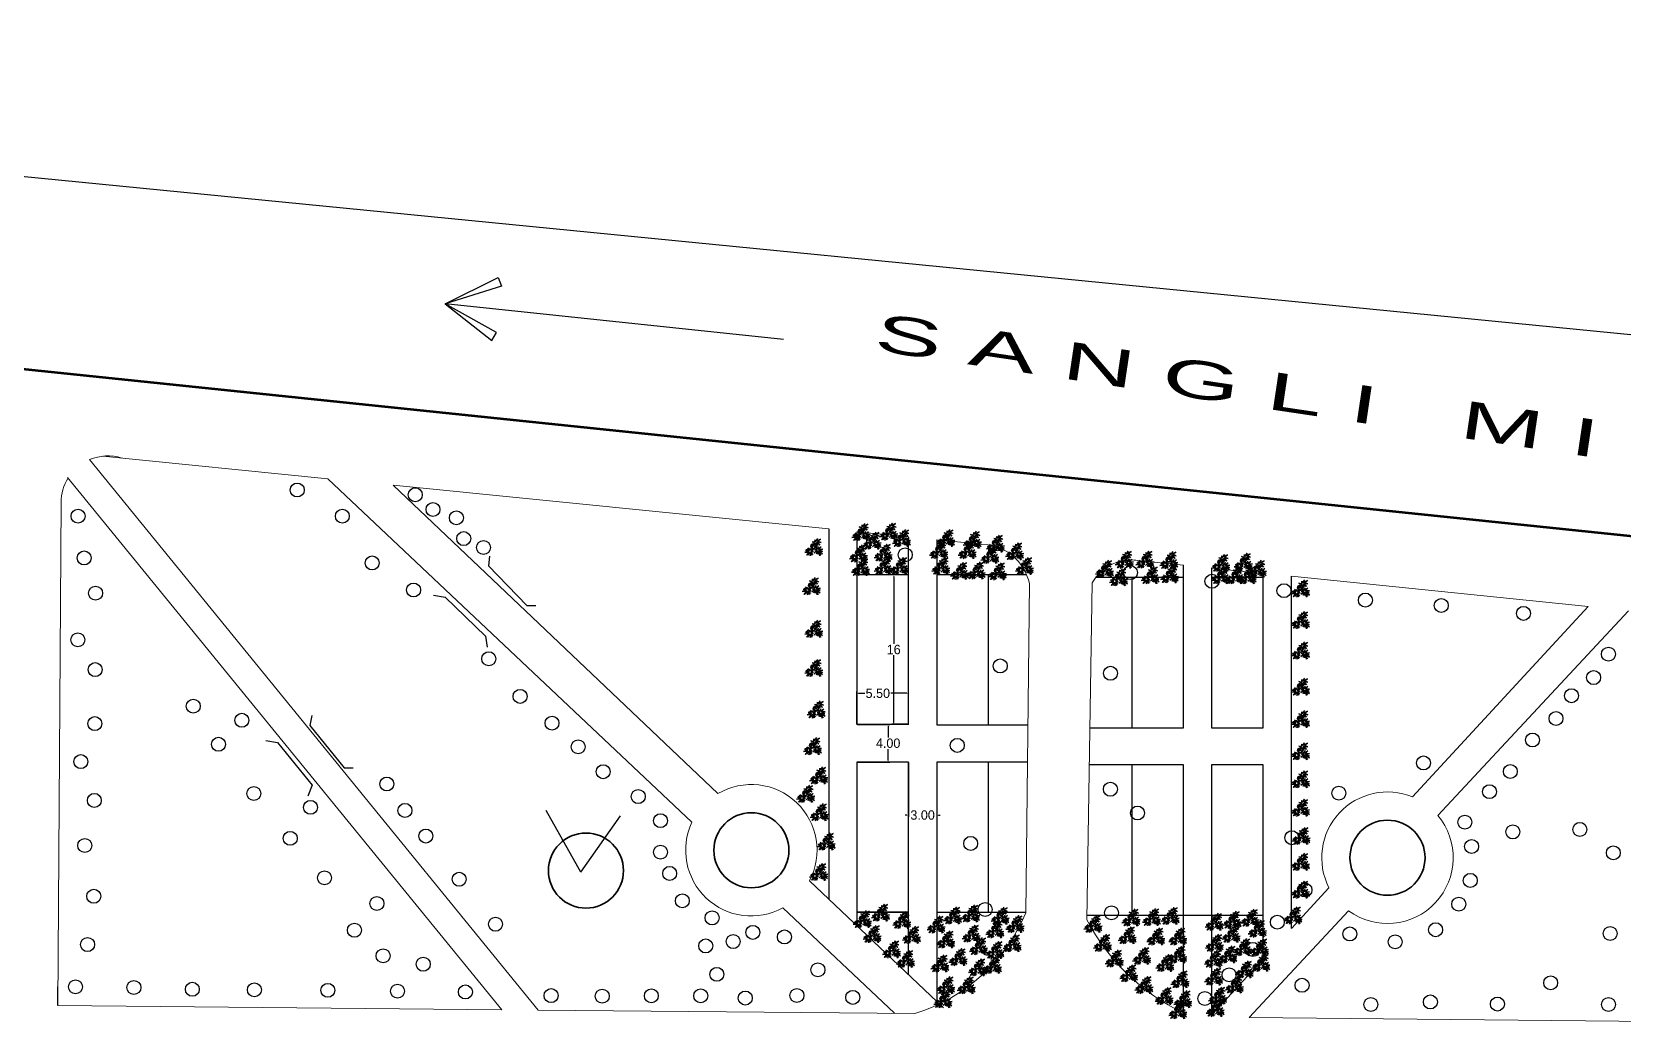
# Model space of a CAD drawing. Header units: millimetres. Extents: x -47 to 2833, y -462 to 688.
# Drawn here: x 1772.5 to 1942, y -162 to -56 of the extents above; entities that cross this region are included whole.
import ezdxf

# ---------------------------------------------------------------- set-up
doc = ezdxf.new("R2010")
doc.units = ezdxf.units.MM
doc.header["$LTSCALE"] = 0.1
doc.header["$MEASUREMENT"] = 0
doc.layers.add('BOUNDRY', color=140, linetype='Continuous', lineweight=18)
doc.layers.add('BUILT UP', color=1, linetype='Continuous', lineweight=35)
for name, color, linetype in [('H1', 254, 'Continuous'), ('LSTREEDC', 64, 'Continuous'), ('TREE', 92, 'Continuous'), ('TXT', 7, 'Continuous')]:
    doc.layers.add(name, color=color, linetype=linetype)
doc.styles.get("Standard").update_dxf_attribs({"font": 'GOTHIC.TTF'})
doc.dimstyles.get("Standard").update_dxf_attribs({"dimtxt": 0.18, "dimasz": 0.18, "dimexe": 0.18, "dimexo": 0.0625, "dimgap": 0.09, "dimtad": 0, "dimtih": 1, "dimtoh": 1, "dimdec": 4, "dimzin": 0, "dimdsep": 46, "dimtxsty": 'Standard', "dimcen": 0.09, "dimadec": 0, "dimazin": 0, "dimtfac": 1, "dimtdec": 4, "dimtofl": 0, "dimtmove": 0, "dimatfit": 3, "dimfxl": 1, "dimtolj": 1, "dimtzin": 0, "dimarcsym": 0})

# ---------------------------------------------------------------- blocks, each defined once
blk = doc.blocks.new('*D53')
at = {"layer": 'TXT', "color": 0, "lineweight": -2, "transparency": 16777216}
for p, q in [((1860.47, -129.73), (1863.91, -129.73)), ((1863.73, -129.91), (1863.73, -131.12)), ((1860.47, -133.73), (1863.91, -133.73)), ((1863.73, -133.55), (1863.73, -132.35))]:
    blk.add_line(p, q, dxfattribs=at)
at = {"layer": 'TXT', "color": 0, "transparency": 16777216}
for points in [[(1863.7, -129.91), (1863.76, -129.91), (1863.73, -129.73)], [(1863.7, -133.55), (1863.76, -133.55), (1863.73, -133.73)]]:
    blk.add_solid(points, dxfattribs=at)
at = {"layer": 'TXT', "color": 0, "transparency": 16777216, "insert": (1863.73, -131.73), "char_height": 1, "attachment_point": 5}
blk.add_mtext('\\A1;4.00', dxfattribs=at)
blk = doc.blocks.new('*D54')
at = {"layer": 'TXT', "color": 0, "lineweight": -2, "transparency": 16777216}
for p, q in [((1865.9, -133.79), (1865.9, -139.56)), ((1868.9, -133.79), (1868.9, -139.56)), ((1865.72, -139.38), (1865.54, -139.38)), ((1869.08, -139.38), (1869.26, -139.38))]:
    blk.add_line(p, q, dxfattribs=at)
at = {"layer": 'TXT', "color": 0, "transparency": 16777216}
for points in [[(1865.72, -139.35), (1865.72, -139.41), (1865.9, -139.38)], [(1869.08, -139.35), (1869.08, -139.41), (1868.9, -139.38)]]:
    blk.add_solid(points, dxfattribs=at)
at = {"layer": 'TXT', "color": 0, "transparency": 16777216, "insert": (1867.4, -139.38), "char_height": 1, "attachment_point": 5}
blk.add_mtext('\\A1;3.00', dxfattribs=at)
blk = doc.blocks.new('*D55')
at = {"layer": 'TXT', "color": 0, "lineweight": -2, "transparency": 16777216}
for p, q in [((1860.4, -129.67), (1860.4, -126.23)), ((1860.58, -126.41), (1861.24, -126.41)), ((1865.72, -126.41), (1864.02, -126.41)), ((1865.9, -129.71), (1865.9, -126.23))]:
    blk.add_line(p, q, dxfattribs=at)
at = {"layer": 'TXT', "color": 0, "transparency": 16777216}
for points in [[(1860.58, -126.38), (1860.58, -126.44), (1860.4, -126.41)], [(1865.72, -126.38), (1865.72, -126.44), (1865.9, -126.41)]]:
    blk.add_solid(points, dxfattribs=at)
at = {"layer": 'TXT', "color": 0, "transparency": 16777216, "insert": (1862.63, -126.41), "char_height": 1, "attachment_point": 5}
blk.add_mtext('\\A1;5.50', dxfattribs=at)
blk = doc.blocks.new('*D56')
at = {"layer": 'TXT', "color": 0, "lineweight": -2, "transparency": 16777216}
for p, q in [((1865.84, -113.78), (1864.14, -113.78)), ((1864.32, -113.96), (1864.32, -121.13)), ((1864.32, -129.53), (1864.32, -122.36)), ((1865.84, -129.71), (1864.14, -129.71))]:
    blk.add_line(p, q, dxfattribs=at)
at = {"layer": 'TXT', "color": 0, "transparency": 16777216}
for points in [[(1864.29, -113.96), (1864.35, -113.96), (1864.32, -113.78)], [(1864.29, -129.53), (1864.35, -129.53), (1864.32, -129.71)]]:
    blk.add_solid(points, dxfattribs=at)
at = {"layer": 'TXT', "color": 0, "transparency": 16777216, "insert": (1864.32, -121.75), "char_height": 1, "attachment_point": 5}
blk.add_mtext('\\A1;16', dxfattribs=at)
blk = doc.blocks.new('Plant6')
blk.add_lwpolyline([(-1.63, -0.22), (-1.63, -0.22), (-1, -0.08), (-1.5, -0.04), (-1.09, 0.01), (-1.42, 0.25), (-1.25, 0.23), (-0.93, 0.01), (-1.24, 0.45), (-1.01, 0.19), (-0.93, 0.17), (-1.05, 0.51), (-0.86, 0.14), (-0.67, 0.38), (-0.84, 0.08), (-0.37, 0.21), (-0.78, 0.05), (0.06, -0.14), (-0.12, 0.66), (-0.39, 0.4), (-0.17, 0.69), (-0.78, 0.55), (-0.32, 0.71), (-0.73, 0.89), (-0.22, 0.81), (-0.68, 1.1), (-0.19, 0.91), (-0.73, 1.44), (-0.3, 1.05), (-0.6, 1.53), (-0.23, 1.05), (-0.27, 1.65), (-0.14, 1.02), (-0.01, 1.47), (-0.05, 0.98), (0.28, 1.36), (-0.05, 0.86), (0.48, 0.99), (-0.06, 0.74), (0.32, 0.6), (-0.03, 0.62), (0.1, -0.14), (0.49, 0.02), (0.24, 0.16), (0.54, 0.1), (0.27, 0.37), (0.68, 0.11), (0.45, 0.45), (0.76, 0.14), (0.74, 0.22), (0.58, 0.71), (0.83, 0.21), (0.98, 0.67), (0.92, 0.14), (1.39, 0.36), (0.78, -0.04), (1.24, -0.05), (0.65, -0.13), (0.89, -0.27), (0.53, -0.18), (0.42, -0.49), (0.49, -0.06), (0.05, -0.18), (-0.24, -0.11), (-0.64, -0.04), (-0.55, -0.37), (-0.7, -0.12), (-0.63, -0.56), (-0.73, -0.25), (-0.8, -0.56), (-0.8, -0.34), (-0.96, -0.65), (-0.9, -0.21), (-1.07, -0.68), (-1.02, -0.21), (-1.38, -0.65), (-1.06, -0.17), (-1.63, -0.22)], close=True)
for points in [[(-0.06, 0.38), (-0.09, 0.39), (-0.33, 0.22), (-0.38, -0.04)], [(-0.04, 0.33), (-0.08, 0.33), (-0.28, 0.18), (-0.32, -0.06)], [(0.21, 0.34), (0.01, 0.37)], [(0.18, 0.29), (0.02, 0.31)], [(0.3, -0.05), (0.32, 0.08), (0.18, 0.29)], [(0.36, -0.03), (0.38, 0.09), (0.21, 0.34)], [(-0.38, -0.09), (-0.21, -0.33), (0.09, -0.38), (0.33, -0.2), (0.35, -0.1)], [(-0.3, -0.1), (-0.18, -0.28), (0.07, -0.32), (0.28, -0.17), (0.29, -0.11)]]:
    blk.add_lwpolyline(points)

msp = doc.modelspace()

# ---------------------------------------------------------------- linework, layer by layer
at = {"layer": 'BOUNDRY', "color": 140}
for p, q in [((1826.46356, -160.14588), (1778.65591, -101.51896)), ((1822.56317, -160.10985), (1776.33093, -103.41487)), ((1842.82839, -140.14148), (1804.05688, -103.54987)), ((1845.60142, -137.09863), (1811.00256, -104.24609)), ((1938.28914, -117.14921), (1919.58863, -137.45041)), ((1942.6013, -117.62447), (1922.26925, -139.40752)), ((1869.63834, -159.92233), (1855.36403, -146.36849)), ((1910.68857, -147.11229), (1906.68522, -151.45832)), ((1864.39583, -160.4963), (1852.50611, -149.27507)), ((1912.78409, -149.56959), (1902.17152, -160.93953)), ((1903.68522, -154.71511), (1898.18522, -160.68589))]:
    msp.add_line(p, q, dxfattribs=at)
at = {"layer": 'BOUNDRY', "color": 140, "lineweight": 60}
msp.add_lwpolyline([(1766.2918, -92.52002), (1770.80768, -91.76624), (2003.58682, -115.96754)], dxfattribs=at)
at = {"layer": 'BOUNDRY', "color": 140}
for points in [[(1778.65591, -101.51896, -0.178074773), (1782.09146, -101.34811)], [(1822.56317, -160.10985), (1775.29892, -159.67322), (1775.62374, -106.07358, -0.138574214), (1776.37635, -103.47057, -0.138574214)], [(1868.90444, -110.05003), (1874.73326, -110.63429, -0.291462832), (1878.77088, -114.71328), (1878.39694, -149.78081, -0.222384175), (1866.5589, -160.51628), (1826.46356, -160.14588)], [(1895.18522, -160.44644, -0.162458397), (1884.9039, -150.54166), (1885.4694, -114.63247, -0.328084496), (1890.5026, -112.29695)], [(1996.3521, -123.04493, -0.227875608), (2005.10406, -133.85771), (2007.76493, -151.65514), (2007.85093, -160.4046, -0.351017948), (2006.04152, -161.97147), (1902.17152, -160.93953)]]:
    msp.add_lwpolyline(points, format="xyb", dxfattribs=at)
for points in [[(1780.09387, -101.14788), (1804.05688, -103.54987)], [(1811.00256, -104.24609), (1857.40444, -108.8973)], [(1860.40444, -109.19801), (1865.90444, -109.74931)], [(1889.58722, -112.20401), (1895.18522, -112.77243)], [(1898.18522, -113.07705), (1903.68522, -113.63552)], [(1906.68522, -113.94014), (1938.28914, -117.14921)]]:
    msp.add_lwpolyline(points, dxfattribs=at)
for centre, start, end in [((1849.15997, -143.12662), 332.4111278, 120.5549824), ((1916.91897, -143.92134), 67.5808203, 207.1195939), ((1849.15997, -143.12662), 154.7575815, 298.5561007), ((1916.91897, -143.92134), 233.7934595, 40.1530277)]:
    msp.add_arc(centre, 7, start, end, dxfattribs=at)
at = {"layer": 'BUILT UP', "color": 1}
for centre in [(1849.15997, -143.12662), (1916.91897, -143.92134), (1831.54145, -145.29295)]:
    msp.add_circle(centre, 4, dxfattribs=at)
at = {"layer": 'H1'}
msp.add_line((1775.29892, -159.67322), (1775.27004, -157.67343), dxfattribs=at)
at = {"layer": 'TREE', "color": 1}
for p, q in [((1614.90777, -55.95016), (2019.60768, -95.73123)), ((1816.55469, -84.91308), (1822.20626, -82.12438)), ((1822.53377, -83.04465), (1816.55469, -84.91308)), ((1822.20626, -82.12438), (1822.53377, -83.04465)), ((1852.58074, -88.71318), (1816.55469, -84.91308)), ((1816.55469, -84.91308), (1821.50004, -88.81956)), ((1822.01235, -87.98787), (1816.55469, -84.91308)), ((1821.50004, -88.81956), (1822.01235, -87.98787)), ((1821.27677, -111.81502), (1821.16936, -112.8162)), ((1821.16936, -112.8162), (1825.25023, -117.06326)), ((1815.3104, -115.94979), (1816.53281, -116.16686)), ((1816.53281, -116.16686), (1820.82461, -120.33783)), ((1825.25023, -117.06326), (1826.20421, -117.06326)), ((1820.82461, -120.33783), (1821.02622, -121.50583)), ((1802.34019, -128.78275), (1802.11574, -129.85559)), ((1802.11574, -129.85559), (1805.79709, -134.33086)), ((1797.45053, -131.44189), (1798.67294, -131.65896)), ((1798.67294, -131.65896), (1802.36735, -136.19035)), ((1805.79709, -134.33086), (1806.75108, -134.33086)), ((1802.36735, -136.19035), (1801.90555, -137.35711)), ((1831.00581, -145.44662), (1827.29868, -138.88819)), ((1831.00581, -145.44662), (1835.22334, -139.44809))]:
    msp.add_line(p, q, dxfattribs=at)
at = {"layer": 'TXT'}
for p, q in [((1857.40444, -108.8973), (1857.40444, -148.30591)), ((1860.40444, -109.19801), (1860.40444, -129.77718)), ((1865.90444, -129.77718), (1865.90444, -109.74931)), ((1868.90444, -110.05003), (1868.90444, -129.77718)), ((1895.18522, -130.08534), (1895.18522, -112.77243)), ((1898.18522, -113.07705), (1898.18522, -130.08534)), ((1865.90444, -113.77718), (1860.40444, -113.77718)), ((1878.47608, -113.77718), (1868.90305, -113.77718)), ((1874.40444, -129.77718), (1874.40444, -113.77718)), ((1895.18522, -114.08534), (1885.82151, -114.08534)), ((1889.68522, -114.08534), (1889.68522, -130.08534)), ((1903.68522, -114.08534), (1898.18383, -114.08534)), ((1903.68522, -130.08534), (1903.68522, -113.63552)), ((1906.68522, -130.08534), (1906.68522, -113.94014)), ((1865.90444, -129.7302), (1860.40444, -129.7302)), ((1868.90444, -129.77718), (1878.61025, -129.77718)), ((1885.22605, -130.08534), (1895.18522, -130.08534)), ((1898.18522, -130.08534), (1903.68522, -130.08534)), ((1906.68522, -151.45832), (1906.68522, -130.08534)), ((1865.90444, -133.7302), (1860.40444, -133.7302)), ((1860.40444, -133.7302), (1860.40444, -151.15449)), ((1865.90444, -156.37689), (1865.90444, -133.7302)), ((1868.90444, -133.7302), (1868.90444, -159.22547)), ((1878.56809, -133.7302), (1868.90444, -133.7302)), ((1874.40444, -149.7302), (1874.40444, -133.7302)), ((1874.40444, -149.7302), (1874.40444, -133.7302)), ((1895.18522, -134.03836), (1885.1638, -134.03836)), ((1889.68522, -134.03836), (1889.68522, -150.03836)), ((1889.68522, -134.03836), (1889.68522, -150.03836)), ((1895.18522, -160.44644), (1895.18522, -134.03836)), ((1898.18522, -134.03836), (1898.18522, -160.68589)), ((1903.68522, -134.03836), (1898.18522, -134.03836)), ((1903.68522, -154.71511), (1903.68522, -134.03836)), ((1860.40444, -149.7302), (1865.90444, -149.7302)), ((1865.90444, -149.7302), (1860.40444, -149.7302)), ((1868.90444, -149.7302), (1878.39748, -149.7302)), ((1884.91183, -150.03836), (1903.68522, -150.03836)), ((1889.68522, -150.03836), (1895.18522, -150.03836))]:
    msp.add_line(p, q, dxfattribs=at)
for centre in [(1800.78753, -104.75397), (1813.36221, -105.25934), (1805.59057, -107.53658), (1815.24626, -106.82507), (1777.43619, -107.5378), (1817.73529, -107.71601), (1818.51714, -109.93085), (1820.62068, -110.88163), (1778.0887, -111.99461), (1808.76057, -112.5261), (1865.55214, -111.66087), (1889.53589, -113.55507), (1779.30476, -115.73779), (1813.17937, -115.40466), (1898.22171, -114.47808), (1905.89262, -115.4775), (1914.56409, -116.47692), (1922.65191, -117.05992), (1931.40676, -117.89277), (1777.41689, -120.71828), (1821.18713, -122.72639), (1940.45231, -122.23369), (1779.25539, -123.88597), (1875.67285, -123.49611), (1887.41367, -124.27854), (1938.87805, -124.73536), (1789.71115, -127.7752), (1824.52164, -126.73687), (1936.51666, -126.66523), (1794.88414, -129.2856), (1934.87084, -129.09542), (1779.22053, -129.63763), (1827.92421, -129.59179), (1792.40282, -131.83876), (1830.7143, -132.10684), (1871.09478, -131.95461), (1932.36634, -131.38267), (1777.73674, -133.68815), (1920.75628, -133.83001), (1810.32591, -136.0702), (1833.3683, -134.75784), (1930.00494, -134.74206), (1779.17094, -137.82011), (1796.16397, -137.07563), (1837.11112, -137.40884), (1887.39959, -136.62984), (1911.73632, -137.04757), (1927.78667, -136.88635), (1802.20458, -138.55562), (1812.25981, -138.88271), (1890.29087, -139.1595), (1839.48226, -139.97659), (1925.16202, -140.13326), (1930.27356, -141.17381), (1937.40907, -140.90653), (1778.14926, -142.61614), (1800.03908, -141.85713), (1814.48731, -141.61247), (1872.5207, -142.39953), (1906.73031, -141.78817), (1925.88443, -142.73097), (1839.48226, -143.32571), (1940.97683, -143.40114), (1803.68624, -146.06939), (1818.02831, -146.21771), (1840.45568, -145.59446), (1925.73995, -146.3389), (1779.10908, -148.02855), (1908.12623, -147.36048), (1809.27096, -148.80168), (1841.80765, -148.51143), (1874.05408, -149.43952), (1887.51712, -149.79046), (1924.51186, -148.86445), (1821.90298, -151.00766), (1844.97615, -150.33501), (1905.18522, -150.7824), (1922.04955, -151.5916), (1778.4533, -153.17356), (1806.87751, -151.6478), (1847.21674, -152.85282), (1849.3173, -151.87367), (1852.67819, -152.36325), (1912.90496, -152.04188), (1917.73485, -152.87811), (1940.63422, -151.9994), (1809.92784, -154.37826), (1844.29529, -153.31902), (1902.56739, -153.68781), (1814.20937, -155.26924), (1845.48503, -156.34403), (1856.24913, -155.86021), (1900.04652, -156.39952), (1777.16288, -157.67959), (1783.38674, -157.74368), (1789.61062, -157.93596), (1796.21947, -158.00005), (1804.04682, -158.04635), (1811.47162, -158.14103), (1818.69446, -158.22327), (1907.81747, -157.50957), (1934.30268, -157.24921), (1827.82556, -158.61139), (1833.27529, -158.66226), (1838.50519, -158.62875), (1843.76459, -158.62875), (1848.51172, -158.86754), (1854.01018, -158.59464), (1859.96011, -158.79766), (1897.46101, -158.91755), (1915.14807, -159.55225), (1921.4886, -159.28651), (1928.62724, -159.50796), (1940.46585, -159.55225)]:
    msp.add_circle(centre, 0.74404, dxfattribs=at)

# ---------------------------------------------------------------- block references
at = {"layer": 'LSTREEDC', "extrusion": (0, 0, -1), "xscale": 0.7499908799999794, "yscale": 0.7499908799999794, "zscale": -0.74999088, "rotation": 120.2374604222596}
for p in [(-1860.81399, -109.15018), (-1863.76492, -109.10108), (-1855.78257, -110.73815), (-1861.99592, -110.05839), (-1863.17784, -111.32988), (-1865.13256, -109.78593), (-1869.08746, -111.05742), (-1869.84772, -109.78593), (-1872.13319, -111.05742), (-1872.67869, -109.96757), (-1875.13346, -110.37626), (-1877.17909, -111.19365), (-1860.54124, -111.42071), (-1860.76854, -112.87384), (-1863.17784, -112.75847), (-1864.91631, -112.75847), (-1869.31476, -112.75847), (-1874.5454, -111.57562), (-1878.22464, -112.75847), (-1888.86728, -112.08302), (-1891.06463, -112.07717), (-1893.61156, -112.13977), (-1899.1285, -112.43748), (-1901.53993, -112.30319), (-1871.31493, -113.28253), (-1873.08782, -113.23712), (-1875.34772, -113.32794), (-1886.76479, -113.06662), (-1888.24229, -113.95602), (-1891.62294, -113.72899), (-1893.66838, -113.64385), (-1899.1285, -113.73867), (-1900.65271, -113.73867), (-1901.97774, -113.73867), (-1903.03327, -113.06662), (-1855.52209, -114.90141), (-1907.6285, -115.1458), (-1855.78257, -119.45498), (-1907.6285, -118.51439), (-1907.6285, -121.76588), (-1855.78257, -123.61824), (-1907.6285, -125.62199), (-1856.04305, -128.0417), (-1907.6285, -129.06662), (-1855.65233, -131.94476), (-1907.6285, -132.49044), (-1856.30353, -135.0672), (-1907.6285, -135.47374), (-1854.92324, -137.03171), (-1856.36603, -138.98098), (-1907.6285, -138.50393), (-1907.6884, -141.51336), (-1857.10325, -142.10791), (-1907.6285, -144.27572), (-1856.30731, -145.34978), (-1907.6285, -147.23376), (-1862.88934, -149.68276), (-1870.58243, -149.98943), (-1872.49428, -149.77163), (-1875.63229, -150.02486), (-1889.57983, -150.19382), (-1891.765, -150.15339), (-1893.74784, -150.03212), (-1902.26385, -150.22326), (-1906.84368, -149.9689), (-1860.96305, -150.36803), (-1861.99735, -151.9557), (-1865.15703, -150.46397), (-1868.81342, -150.94674), (-1872.55611, -151.91983), (-1875.06832, -151.45889), (-1877.22165, -150.89552), (-1885.53321, -150.88101), (-1898.44013, -150.65886), (-1900.23591, -151.94717), (-1900.35199, -150.44106), (-1903.03208, -151.39152), (-1864.06852, -153.58902), (-1866.19133, -152.05165), (-1869.84772, -152.53441), (-1873.32516, -153.25143), (-1875.06832, -153.66115), (-1876.91867, -152.94252), (-1886.54487, -152.90218), (-1889.17647, -152.09371), (-1892.21012, -152.21498), (-1894.55716, -152.21498), (-1898.4669, -152.90448), (-1901.47109, -153.35746), (-1903.27282, -153.3741), (-1865.56719, -154.61242), (-1869.22358, -155.09519), (-1871.14987, -154.40992), (-1874.83309, -155.24511), (-1887.79932, -154.55953), (-1890.71418, -154.29619), (-1893.18132, -155.04461), (-1894.55716, -154.1553), (-1898.35354, -154.60316), (-1899.89264, -154.13216), (-1903.40679, -155.02268), (-1873.22261, -155.50491), (-1889.33703, -156.13604), (-1894.80166, -156.77981), (-1898.38188, -156.50003), (-1901.64743, -155.72884), (-1869.84772, -157.41255), (-1872.03012, -157.41255), (-1890.95568, -157.38916), (-1893.10038, -158.56144), (-1898.81334, -158.52034), (-1900.59251, -157.34937), (-1869.54481, -158.89841), (-1894.55579, -160.06726), (-1895.09387, -158.90167), (-1898.55192, -159.84077)]:
    msp.add_blockref('Plant6', p, dxfattribs=at)

# ---------------------------------------------------------------- texts
at = {"layer": 'TREE', "color": 1, "width": 2}
msp.add_text('S A N G L I   M I R A J   H I G H W A Y ', height=4, rotation=351.5243882, dxfattribs=at).set_placement((1862.10848, -89.85581))

# ---------------------------------------------------------------- dimensions: what is measured, and where the dimension line sits
at = {"layer": 'TXT'}
dim = msp.add_linear_dim(base=(1864.31792, -129.71468), p1=(1865.90444, -113.77718), p2=(1865.90444, -129.71468), angle=90, text='16', dimstyle='Standard', override={"dimtxt": 1, "dimdec": 2}, dxfattribs=at)
dim.commit()
dim.dimension.update_dxf_attribs({"geometry": '*D56', "text_midpoint": (1864.31792, -121.74593)})
dim = msp.add_linear_dim(base=(1865.90444, -126.40813), p1=(1860.40444, -129.7302), p2=(1865.90444, -129.77718), dimstyle='Standard', override={"dimtxt": 1, "dimdec": 2}, dxfattribs=at)
dim.commit()
dim.dimension.update_dxf_attribs({"geometry": '*D55', "text_midpoint": (1862.63249, -126.40813), "dimtype": 160})
dim = msp.add_linear_dim(base=(1863.7298, -133.7302), p1=(1860.40444, -129.7302), p2=(1860.40444, -133.7302), angle=90, dimstyle='Standard', override={"dimtxt": 1, "dimdec": 2}, dxfattribs=at)
dim.commit()
dim.dimension.update_dxf_attribs({"geometry": '*D53', "text_midpoint": (1863.7298, -131.7302), "dimtype": 160})
dim = msp.add_linear_dim(base=(1868.90444, -139.38112), p1=(1865.90444, -133.7302), p2=(1868.90444, -133.7302), dimstyle='Standard', override={"dimtxt": 1, "dimdec": 2}, dxfattribs=at)
dim.commit()
dim.dimension.update_dxf_attribs({"geometry": '*D54', "text_midpoint": (1867.40444, -139.38112)})

doc.saveas('drawing.dxf')
